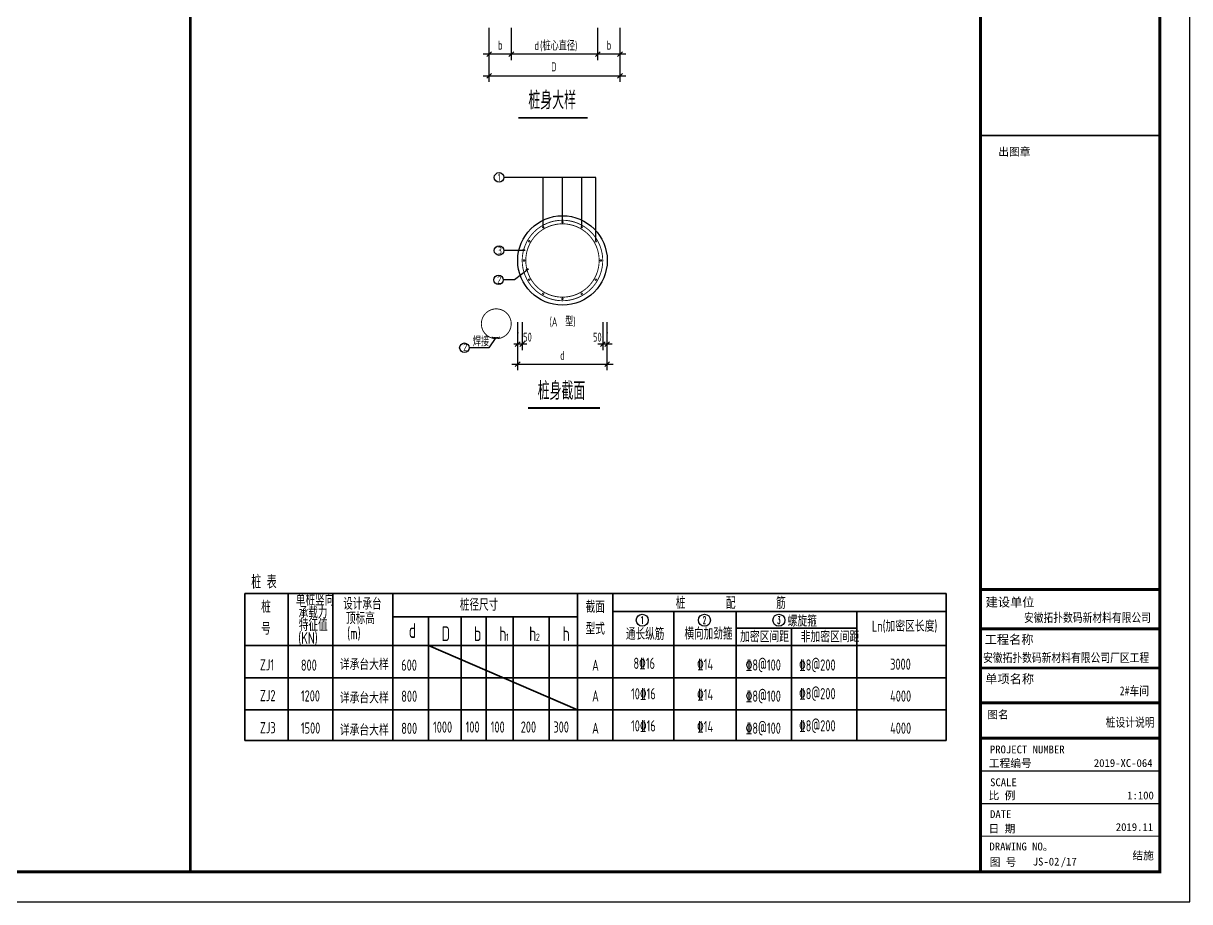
# Model space of a CAD drawing. Extents: x 19118 to 566552, y -1188739 to 92943.
# Drawn here: x 122826 to 161912, y -92033 to -62582 of the extents above; entities that cross this region are included whole.
import ezdxf
from ezdxf.enums import TextEntityAlignment as Align

# ---------------------------------------------------------------- set-up
doc = ezdxf.new("R2010")
doc.units = 0
doc.header["$LTSCALE"] = 1000
doc.header["$MEASUREMENT"] = 0
doc.layers.get('0').update_dxf_attribs({"linetype": 'CONTINUOUS'})
doc.layers.add('2', color=7, linetype='CONTINUOUS', lineweight=35, true_color=0x555555)
for name, color, linetype in [('AXI', 3, 'CONTINUOUS'), ('AXIS', 3, 'CONTINUOUS'), ('AXIS_TEXT', 7, 'CONTINUOUS'), ('BZ', 3, 'CONTINUOUS'), ('JZSM', 7, 'CONTINUOUS'), ('PDIM', 3, 'CONTINUOUS'), ('PUB_TITLE', 4, 'CONTINUOUS'), ('REIN', 1, 'CONTINUOUS'), ('S1', 2, 'CONTINUOUS'), ('TEXT', 7, 'CONTINUOUS'), ('图审改图', 114, 'CONTINUOUS'), ('图框', 4, 'CONTINUOUS')]:
    doc.layers.add(name, color=color, linetype=linetype)
doc.layers.add('柱平法表', color=7, linetype='CONTINUOUS', lineweight=9)
doc.styles.add('-黑体', font='SimSun.ttf')
doc.styles.add('_TCH_AXIS', font='COMPLEX', dxfattribs={"bigfont": 'GBCBIG'})
doc.styles.add('COMPLEX', font='COMPLEX')
doc.styles.add('HZS', font='atssdeng.shx', dxfattribs={"width": 0.7, "bigfont": 'atssdchn.shx'})
doc.styles.add('TSSD_Rein', font='atssdeng.shx', dxfattribs={"width": 0.7, "bigfont": 'atssdchn.shx'})
doc.styles.add('宋体', font='SimSun.ttf', dxfattribs={"width": 0.8})
doc.styles.add('黑体', font='simhei.ttf', dxfattribs={"width": 0.6, "height": 4.3})

# ---------------------------------------------------------------- blocks, each defined once
blk = doc.blocks.new('_AXISO')
blk.add_circle((0, 0), 0.5)
at = {"layer": 'AXIS_TEXT', "style": 'COMPLEX', "width": 1.041667}
blk.add_attdef('A', text='', height=0.56, dxfattribs=at).set_placement((-0.25, -0.28), (0.25, -0.28), align=Align.FIT)

msp = doc.modelspace()

# ---------------------------------------------------------------- linework, layer by layer
at = {"color": 2}
msp.add_circle((140893.24, -70534.52), 1500, dxfattribs=at)
at = {"layer": '2', "color": 3}
for p, q in [((130246.64, -81701.35), (153755.26, -81701.35)), ((130246.64, -81701.35), (130246.64, -86624.19)), ((131702.99, -81701.35), (131702.99, -86624.19)), ((133202.99, -81701.35), (133202.99, -86624.19)), ((135202.99, -81701.35), (135202.99, -86624.19)), ((141392.44, -81701.35), (141392.44, -86624.19)), ((141392.44, -81701.35), (141392.44, -86624.19)), ((142585.15, -81701.35), (142585.15, -86624.19)), ((153755.26, -81701.35), (153755.26, -86624.19)), ((142585.15, -82301.35), (153755.26, -82301.35)), ((144630.28, -82301.35), (144630.28, -86624.19)), ((146716.27, -82301.35), (146716.27, -86624.19)), ((150761.17, -82301.35), (150761.17, -86624.19)), ((135202.99, -82487.65), (141392.44, -82487.65)), ((136402.99, -82487.65), (136402.99, -86624.19)), ((137493.07, -82487.65), (137493.07, -86624.19)), ((138332.65, -82487.65), (138332.65, -86624.19)), ((139238.3, -82487.65), (139238.3, -86624.19)), ((140452.81, -82487.65), (140452.81, -86624.19)), ((146716.27, -82866.78), (150761.17, -82866.78)), ((148566.31, -82866.78), (148566.31, -86624.19)), ((130246.64, -83446.25), (153755.26, -83446.25)), ((136402.99, -83446.25), (141392.44, -85598.62)), ((130246.64, -84522.44), (153755.26, -84522.44)), ((130246.64, -85598.62), (153755.26, -85598.62)), ((130246.64, -86624.19), (153755.26, -86624.19))]:
    msp.add_line(p, q, dxfattribs=at)
at = {"layer": 'AXI', "lineweight": 30, "const_width": 87.3}
msp.add_lwpolyline([(128420.27, -36796.12), (128420.27, -91033.42)], dxfattribs=at)
at = {"layer": 'PDIM', "color": 3}
for p, q in [((138438.18, -64540.54, 0), (138438.18, -62736.57, 0)), ((139179.86, -63814.39, 0), (139179.86, -62735.35, 0)), ((142079.86, -63814.39, 0), (142079.86, -62735.35, 0)), ((142821.55, -64540.54, 0), (142821.55, -62736.57, 0)), ((143021.55, -63614.39, 0), (138238.18, -63614.39, 0)), ((138358.18, -63694.39, -790.57), (138518.18, -63534.39, -790.57)), ((139259.86, -63534.39, 0), (139099.86, -63694.39, 0)), ((142159.86, -63534.39, 0), (141999.86, -63694.39, 0)), ((142741.55, -63694.39, -790.57), (142901.55, -63534.39, -790.57)), ((138238.18, -64340.54, -790.57), (143021.55, -64340.54, -790.57)), ((138358.18, -64420.54, -790.57), (138518.18, -64260.54, -790.57)), ((142741.55, -64420.54, -790.57), (142901.55, -64260.54, -790.57)), ((142010.7, -67748.11), (138927.94, -67748.11)), ((140247.94, -69419.82), (140247.94, -67748.11)), ((140894.21, -69246.88), (140894.21, -67748.11)), ((141536.62, -69419.82), (141536.62, -67748.11)), ((142010.7, -69869.91), (142010.7, -67748.11)), ((139638.56, -70201.81), (138927.94, -70201.81)), ((139549.02, -70181.49), (139634.88, -70181.49)), ((139753.1, -70829.59), (139284.02, -71184.62)), ((139665.01, -70861.61), (139737.92, -70807.59)), ((139284.02, -71184.62), (138910.98, -71184.62)), ((139393.24, -74214.42), (139393.24, -72601.8)), ((139543.24, -72601.8), (139543.24, -73536.62)), ((142243.24, -72601.8), (142243.24, -73536.62)), ((142393.24, -74214.42), (142393.24, -72601.8)), ((138427.2, -73461), (137767.19, -73461)), ((138664.72, -73119.21), (138427.2, -73461)), ((139703.24, -73336.62), (139263.89, -73336.62)), ((139313.24, -73416.62), (139473.24, -73256.62)), ((139463.24, -73416.62), (139623.24, -73256.62)), ((142553.24, -73336.62), (142083.24, -73336.62)), ((142163.24, -73416.62), (142323.24, -73256.62)), ((142313.24, -73416.62), (142473.24, -73256.62)), ((139193.24, -74014.42), (142593.24, -74014.42)), ((139313.24, -74094.42), (139473.24, -73934.42)), ((142313.24, -74094.42), (142473.24, -73934.42))]:
    msp.add_line(p, q, dxfattribs=at)
at = {"layer": 'PDIM', "color": 3, "const_width": 30, "elevation": -790.57}
for points in [[(138518.18, -63534.39), (138358.18, -63694.39)], [(139259.86, -63534.39), (139099.86, -63694.39)], [(142159.86, -63534.39), (141999.86, -63694.39)], [(142901.55, -63534.39), (142741.55, -63694.39)], [(138518.18, -64260.54), (138358.18, -64420.54)], [(142901.55, -64260.54), (142741.55, -64420.54)]]:
    msp.add_lwpolyline(points, dxfattribs=at)
at = {"layer": 'PDIM', "color": 3, "const_width": 30}
for points in [[(139313.24, -73416.62), (139473.24, -73256.62)], [(139463.24, -73416.62), (139623.24, -73256.62)], [(142163.24, -73416.62), (142323.24, -73256.62)], [(142313.24, -73416.62), (142473.24, -73256.62)], [(139313.24, -74094.42), (139473.24, -73934.42)], [(142313.24, -74094.42), (142473.24, -73934.42)]]:
    msp.add_lwpolyline(points, dxfattribs=at)
at = {"layer": 'PDIM', "color": 3}
for centre in [(138767.94, -67748.11), (138767.94, -70201.81), (138750.98, -71184.62), (137607.19, -73461)]:
    msp.add_circle(centre, 160, dxfattribs=at)
for p in [(139179.86, -63614.39, -790.57), (142079.86, -63614.39, -790.57), (142821.55, -63614.39, -790.57), (142821.55, -64340.54, -790.57), (139393.24, -72957.64), (142393.24, -72957.64), (139543.24, -73336.62), (142393.24, -73336.62), (142393.24, -74014.42)]:
    msp.add_point(p, dxfattribs=at)
at = {"layer": 'PUB_TITLE'}
msp.add_lwpolyline([(77811.65, -92033.42), (161911.65, -92033.42), (161911.65, -32633.42), (77811.65, -32633.42)], close=True, dxfattribs=at)
at = {"layer": 'PUB_TITLE', "const_width": 100}
msp.add_lwpolyline([(80311.65, -91033.42), (160911.65, -91033.42), (160911.65, -33633.42), (80311.65, -33633.42)], close=True, dxfattribs=at)
at = {"layer": 'REIN', "const_width": 60, "elevation": 0}
msp.add_lwpolyline([(139410.02, -65750.93), (141742.46, -65750.93)], dxfattribs=at)
at = {"layer": 'REIN', "const_width": 30}
for points in [[(139543.24, -70534.52, 1), (142243.24, -70534.52, 1)], [(139663.24, -70534.52, 1), (142123.24, -70534.52, 1)], [(140228.64, -69431.39, 1), (140270.21, -69407.39, 1)], [(140869.24, -69246.88, 1), (140917.24, -69246.88, 1)], [(141516.27, -69407.39, 1), (141557.84, -69431.39, 1)], [(139766.11, -69911.48, 1), (139790.11, -69869.91, 1)], [(141996.36, -69869.91, 1), (142020.36, -69911.48, 1)], [(139605.6, -70558.52, 1), (139605.6, -70510.52, 1)], [(142180.87, -70510.52, 1), (142180.87, -70558.52, 1)], [(139790.11, -71199.12, 1), (139766.11, -71157.55, 1)], [(142020.36, -71157.55, 1), (141996.36, -71199.12, 1)], [(140270.21, -71661.64, 1), (140228.64, -71637.64, 1)], [(140917.24, -71822.15, 1), (140869.24, -71822.15, 1)], [(141557.84, -71637.64, 1), (141516.27, -71661.64, 1)], [(138175.23, -72656.76, 1), (139175.23, -72656.76, 1)]]:
    msp.add_lwpolyline(points, format="xyb", close=True, dxfattribs=at)
msp.add_lwpolyline([(138518.76, -73099.18, 0.1486785), (138798.04, -73101.24, 0.1486785)], format="xyb", dxfattribs=at)
at = {"layer": 'REIN', "const_width": 60}
msp.add_lwpolyline([(139737.06, -75480.68), (142151.48, -75480.68)], dxfattribs=at)
at = {"layer": '图框', "color": 4, "const_width": 98.59}
msp.add_lwpolyline([(154902.42, -33633.42), (160911.65, -33633.42), (160911.65, -91033.42), (154902.42, -91033.42)], close=True, dxfattribs=at)
at = {"layer": '图框', "color": 0, "const_width": 50}
msp.add_lwpolyline([(154902.42, -66341.2), (160911.65, -66341.2)], dxfattribs=at)
at = {"layer": '图框', "color": 4}
for points, const_width in [([(154902.42, -81566.95), (160889.81, -81566.95)], 99.6), ([(154902.42, -82883.96), (160891.66, -82883.96)], 99.6), ([(154902.42, -84198.49), (160911.65, -84198.49)], 99.6), ([(154902.42, -85369.22), (160911.65, -85369.22)], 99.6), ([(154902.42, -86553.77), (160911.65, -86553.77)], 99.6), ([(154902.42, -87652.63), (160911.65, -87652.63)], 40.34), ([(154902.42, -88749.58), (160911.65, -88749.58)], 40.34), ([(154902.42, -89838.22), (160911.65, -89838.22)], 40.34)]:
    msp.add_lwpolyline(points, dxfattribs=dict(at, const_width=const_width))

# ---------------------------------------------------------------- block references
at = {"layer": 'AXIS'}
ref = msp.add_blockref('_AXISO', (143565.87, -82595.68, -797.47), dxfattribs=dict(at, xscale=400, yscale=400, zscale=400))
ref.add_attrib('A', '1', dxfattribs={"layer": 'AXIS_TEXT', "height": 249.83, "style": '_TCH_AXIS'}).set_placement((143512.33, -82720.6, -797.47), (143619.4, -82720.6, -797.47), align=Align.FIT)
ref = msp.add_blockref('_AXISO', (145651.85, -82595.68, -797.47), dxfattribs=dict(at, xscale=400, yscale=400, zscale=400))
ref.add_attrib('A', '2', dxfattribs={"layer": 'AXIS_TEXT', "height": 249.83, "style": '_TCH_AXIS', "width": 0.642857}).set_placement((145598.32, -82720.6, -797.47), (145705.39, -82720.6, -797.47), align=Align.FIT)
ref = msp.add_blockref('_AXISO', (148144.52, -82595.68, -797.47), dxfattribs=dict(at, xscale=400, yscale=400, zscale=400))
ref.add_attrib('A', '3', dxfattribs={"layer": 'AXIS_TEXT', "height": 249.83, "style": '_TCH_AXIS', "width": 0.642857}).set_placement((148090.98, -82720.6, -797.47), (148198.05, -82720.6, -797.47), align=Align.FIT)

# ---------------------------------------------------------------- texts
at = {"layer": 'BZ', "style": 'TSSD_Rein', "width": 0.7}
msp.add_text('(A  型)', height=300, dxfattribs=at).set_placement((140462.08, -72742.33))
at = {"layer": 'JZSM', "style": 'TSSD_Rein', "width": 0.7}
msp.add_text('桩 表', height=450, dxfattribs=at).set_placement((130462.63, -81537.93))
at = {"layer": 'PDIM', "color": 3, "style": 'TSSD_Rein', "width": 0.7}
for s, p in [('b', (138809.02, -63314.39, -790.57)), ('d', (140030.13, -63329.28, -790.57)), ('b', (142450.71, -63314.39, -790.57)), ('D', (140602.83, -64040.54, -790.57)), ('50', (139721.61, -73105.07)), ('50', (142061, -73105.07)), ('d', (140893.24, -73714.42))]:
    msp.add_text(s, height=300, dxfattribs=at).set_placement(p, align=Align.MIDDLE_CENTER)
for s, height, p in [('(桩心直径)', 300, (140145.67, -63493.76, -790.57)), ('1', 250, (138719.48, -67871.88)), ('3', 250, (138719.48, -70325.58)), ('2', 250, (138702.52, -71308.39)), ('焊接', 300, (137888.28, -73408.16)), ('2', 250, (137561.22, -73568.47))]:
    msp.add_text(s, height=height, dxfattribs=at).set_placement(p)
at = {"layer": 'S1', "style": 'HZS', "width": 0.7}
for s, height, p in [('桩身大样', 600, (139751.38, -65465.02, 0)), ('桩身截面', 600, (140062.39, -75206.82)), ('单桩竖向', 400, (131957.24, -82111.84)), ('桩              ', 400, (130796.79, -82348.69)), ('设计承台', 400, (133544.46, -82245.37)), ('桩径尺寸           ', 400, (137453.99, -82280.14)), ('截面', 400, (141670.39, -82348.69)), ('桩        配        筋        ', 400, (144689.43, -82216.84)), ('承载力', 400, (132050.47, -82542.35)), ('顶标高', 400, (133638.44, -82729.61)), ('号            ', 400, (130796.79, -83079.02)), ('特征值', 400, (132057.25, -82957.28)), (' (m)', 400, (133508.41, -83240.28)), ('d', 492.8, (135746.04, -83187.87)), ('D', 492.8, (136841.5, -83295.04)), ('b', 492.8, (137930.15, -83295.04)), ('h', 492.8, (138772.39, -83295.04)), ('h', 492.8, (139774.73, -83295.04)), ('h', 492.8, (140894.7, -83295.04)), ('型式', 400, (141670.39, -83079.02)), ('通长纵筋', 400, (143019.34, -83257.44)), ('横向加劲箍', 400, (144980.3, -83244.66)), ('(KN)', 400, (132040.2, -83394.38)), ('1', 246.4, (138998.99, -83289.31, -398.73)), ('2', 246.4, (140001.33, -83289.31, -398.73))]:
    msp.add_text(s, height=height, dxfattribs=at).set_placement(p)
at = {"layer": 'TEXT', "color": 3, "style": '-黑体', "width": 0.8}
for s, p in [('安徽拓扑数码新材料有限公司', (156357.59, -82656.65)), ('安徽拓扑数码新材料有限公司厂区工程', (154986.98, -84001.13)), ('2#车间', (159567.48, -85114.13)), ('桩设计说明', (159096.56, -86166.88))]:
    msp.add_text(s, height=300.15, dxfattribs=at).set_placement(p)
at = {"layer": '图审改图', "style": 'TSSD_Rein', "width": 0.7}
for s, p in [('螺旋箍', (148437.71, -82808.24, 0)), ('Ln(加密区长度)', (151263.7, -82982.2)), ('加密区间距', (146843.88, -83334.37, 0)), ('非加密区间距', (148874.58, -83334.37, 0)), ('%%13214', (145402.23, -84262.96)), ('%%1328@100', (147031.97, -84285.08)), ('%%1328@200', (148820.13, -84285.08)), ('%%1328@200', (148820.13, -85246.09)), ('%%13214', (145402.23, -85274.59)), ('%%1328@100', (147031.97, -85327.49)), ('%%13214', (145402.23, -86350.77)), ('%%1328@100', (147031.97, -86403.68)), ('%%1328@200', (148820.13, -86322.27))]:
    msp.add_text(s, height=375, dxfattribs=at).set_placement(p)
at = {"layer": '图框', "color": 4}
for s, height, style, p in [('出图章', 262.944, '黑体', (155497.58, -67021.62)), ('建设单位', 300, '黑体', (155074.06, -82139.64)), ('工程名称', 300, '黑体', (155040.85, -83391.19)), ('单项名称', 300, '黑体', (155060.84, -84712.18)), ('图名', 262.944, '黑体', (155130.07, -85894.27)), ('工程编号', 262.944, '黑体', (155181.55, -87525.58)), ('2019-XC-064', 262.944, '宋体', (158699.87, -87516.5)), ('SCALE', 262.944, '黑体', (155223.44, -88161.11)), ('比 例', 262.944, '黑体', (155172.69, -88604.06)), ('1:100', 262.944, '宋体', (159816.35, -88603.01)), ('DATE', 262.944, '黑体', (155222.06, -89229.72)), ('日 期', 262.944, '黑体', (155172.69, -89716.88)), ('2019.11', 262.944, '宋体', (159435.77, -89664.51)), ('DRAWING NO。', 262.944, '黑体', (155201.32, -90314.43)), ('图 号', 262.944, '黑体', (155210.03, -90839.48))]:
    msp.add_text(s, height=height, dxfattribs=dict(at, style=style)).set_placement(p)
at = {"layer": '图框', "color": 0, "style": '黑体'}
msp.add_text('PROJECT NUMBER', height=262.944, dxfattribs=at).set_placement((155217.01, -87060.78))
at = {"layer": '图框', "color": 3, "style": '宋体'}
for s, p in [('JS-02', (156652.23, -90821.13)), ('/17', (157589.95, -90821.13)), ('结施', (159993.61, -90616.97))]:
    msp.add_text(s, height=262.944, dxfattribs=at).set_placement(p)
at = {"layer": '柱平法表', "style": 'TSSD_Rein', "width": 0.7}
for s, p in [('ZJ1', (130754.7, -84278.2)), ('800', (132127.65, -84289.69)), ('详承台大样', (133431.2, -84267.2)), ('600', (135490.95, -84287.84)), ('A', (141886.79, -84293.33)), ('8%%13216', (143272.57, -84229.27)), ('3000', (151874.95, -84256.78)), ('ZJ2', (130754.7, -85310.8)), ('1200', (132127.65, -85322.29)), ('详承台大样', (133431.2, -85387.33)), ('800', (135490.95, -85332.42)), ('A', (141886.79, -85324.95)), ('10%%13216', (143190.62, -85249.16)), ('4000', (151874.95, -85326.19)), ('300', (140589.56, -86364.8)), ('10%%13216', (143190.62, -86325.35)), ('ZJ3', (130754.7, -86386.98)), ('1500', (132127.65, -86398.47)), ('详承台大样', (133431.2, -86463.51)), ('800', (135490.95, -86408.6)), ('1000', (136555.84, -86366.29)), ('100', (137646.71, -86364.8)), ('100', (138488.3, -86364.8)), ('200', (139495.23, -86364.8)), ('A', (141886.79, -86401.14)), ('4000', (151874.95, -86402.37))]:
    msp.add_text(s, height=375, dxfattribs=at).set_placement(p)

doc.saveas('drawing.dxf')
